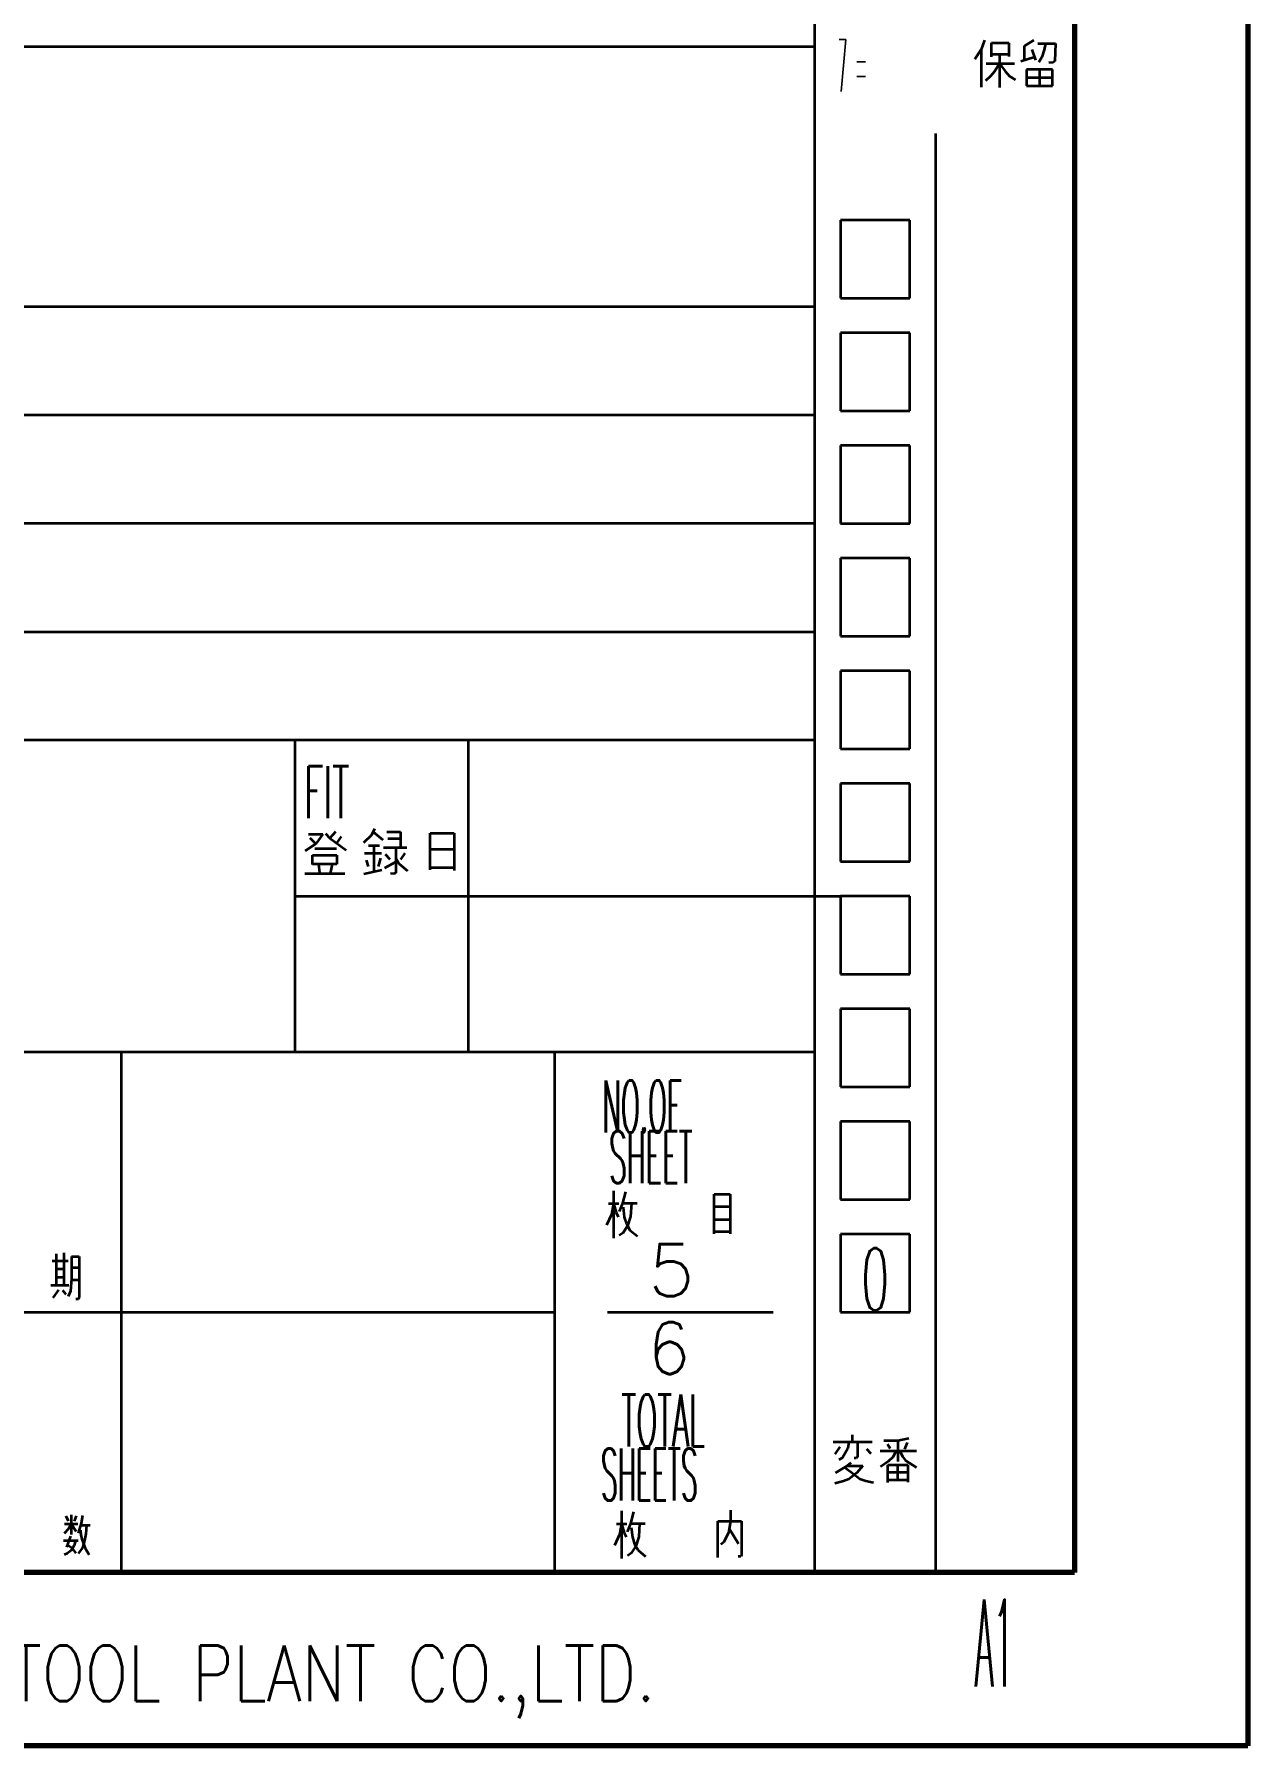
# Model space of a CAD drawing. Header units: millimetres. Extents: x 1333 to 104182, y -63725 to -5704.
# Drawn here: x 47469.2 to 47539.2, y -63725.2 to -63626.4 of the extents above; entities that cross this region are included whole.
import ezdxf
from ezdxf.enums import TextEntityAlignment as Align

# ---------------------------------------------------------------- set-up
doc = ezdxf.new("R2010")
doc.units = ezdxf.units.MM
doc.header["$LTSCALE"] = 0.5
doc.layers.add('11', color=3, linetype='Continuous')
doc.styles.get("Standard").update_dxf_attribs({"font": 'simplex.shx'})

msp = doc.modelspace()

# ---------------------------------------------------------------- linework, layer by layer
at = {"color": 7, "lineweight": 70}
for p, q in [((47539.214, -63131.16), (47539.214, -63725.16)), ((47529.214, -63141.16), (47529.214, -63715.16)), ((47529.214, -63715.16), (46723.214, -63715.16)), ((47539.214, -63725.16), (46698.214, -63725.16))]:
    msp.add_line(p, q, dxfattribs=at)
at = {"color": 7, "lineweight": 35}
for p, q in [((47514.214, -63561.16), (47514.214, -63715.16)), ((47514.214, -63561.16), (47514.214, -63715.16)), ((47529.214, -63561.16), (47529.214, -63715.16)), ((47529.214, -63561.16), (47529.214, -63715.16)), ((47389.214, -63627.16), (47514.214, -63627.16)), ((47389.214, -63627.16), (47514.214, -63627.16)), ((47521.214, -63715.16), (47521.214, -63632.16)), ((47521.214, -63715.16), (47521.214, -63632.16)), ((47514.214, -63642.16), (47389.214, -63642.16)), ((47514.214, -63642.16), (47389.214, -63642.16)), ((47514.214, -63648.41), (47401.214, -63648.41)), ((47514.214, -63648.41), (47401.214, -63648.41)), ((47514.214, -63654.66), (47401.214, -63654.66)), ((47514.214, -63654.66), (47401.214, -63654.66)), ((47401.214, -63660.91), (47514.214, -63660.91)), ((47401.214, -63660.91), (47514.214, -63660.91)), ((47514.214, -63667.16), (47389.214, -63667.16)), ((47514.214, -63667.16), (47389.214, -63667.16)), ((47484.214, -63676.16), (47515.714, -63676.16)), ((47484.214, -63676.16), (47515.714, -63676.16)), ((47499.214, -63685.16), (47389.392, -63685.16)), ((47499.214, -63685.16), (47389.392, -63685.16)), ((47474.214, -63715.16), (47474.214, -63685.16)), ((47474.214, -63715.16), (47474.214, -63685.16)), ((47499.214, -63715.16), (47499.214, -63685.16)), ((47499.214, -63715.16), (47499.214, -63685.16)), ((47459.214, -63700.16), (47499.214, -63700.16)), ((47459.214, -63700.16), (47499.214, -63700.16)), ((47529.214, -63715.16), (47269.214, -63715.16)), ((47529.214, -63715.16), (47269.214, -63715.16))]:
    msp.add_line(p, q, dxfattribs=at)
at = {"color": 7, "lineweight": 35, "ltscale": 0.016669}
msp.add_line((47523.818, -63627.327), (47523.462, -63627.89), dxfattribs=at)
msp.add_line((47523.818, -63627.327), (47523.462, -63627.89), dxfattribs=at)
at = {"color": 7, "lineweight": 35, "ltscale": 0.014284}
for p, q in [((47524.024, -63626.794), (47523.818, -63627.327)), ((47524.024, -63626.794), (47523.818, -63627.327)), ((47503.63, -63712.566), (47503.693, -63713.133)), ((47503.63, -63712.566), (47503.693, -63713.133))]:
    msp.add_line(p, q, dxfattribs=at)
at = {"color": 7, "lineweight": 35, "ltscale": 0.054227}
msp.add_line((47523.818, -63627.327), (47523.818, -63629.496), dxfattribs=at)
msp.add_line((47523.818, -63627.327), (47523.818, -63629.496), dxfattribs=at)
at = {"color": 7, "lineweight": 35, "ltscale": 0.025244}
for p, q in [((47524.417, -63626.933), (47525.426, -63626.933)), ((47524.417, -63626.933), (47525.426, -63626.933)), ((47524.417, -63627.587), (47525.426, -63627.587)), ((47524.417, -63627.587), (47525.426, -63627.587))]:
    msp.add_line(p, q, dxfattribs=at)
at = {"color": 7, "lineweight": 35, "ltscale": 0.020297}
msp.add_line((47524.417, -63627.745), (47524.417, -63626.933), dxfattribs=at)
msp.add_line((47524.417, -63627.745), (47524.417, -63626.933), dxfattribs=at)
at = {"color": 7, "lineweight": 35, "ltscale": 0.019995}
msp.add_line((47525.426, -63626.933), (47525.426, -63627.733), dxfattribs=at)
msp.add_line((47525.426, -63626.933), (47525.426, -63627.733), dxfattribs=at)
at = {"color": 7, "lineweight": 35, "ltscale": 0.016324}
msp.add_line((47526.859, -63626.787), (47526.309, -63627.139), dxfattribs=at)
msp.add_line((47526.859, -63626.787), (47526.309, -63627.139), dxfattribs=at)
at = {"color": 7, "lineweight": 35, "ltscale": 0.019843}
msp.add_line((47526.309, -63627.139), (47526.309, -63627.933), dxfattribs=at)
msp.add_line((47526.309, -63627.139), (47526.309, -63627.933), dxfattribs=at)
at = {"color": 7, "lineweight": 35, "ltscale": 0.016095}
msp.add_line((47526.75, -63627.333), (47526.968, -63627.939), dxfattribs=at)
msp.add_line((47526.75, -63627.333), (47526.968, -63627.939), dxfattribs=at)
at = {"color": 7, "lineweight": 35, "ltscale": 0.025391}
msp.add_line((47527.095, -63626.987), (47528.11, -63626.987), dxfattribs=at)
msp.add_line((47527.095, -63626.987), (47528.11, -63626.987), dxfattribs=at)
at = {"color": 7, "lineweight": 35, "ltscale": 0.011012}
msp.add_line((47527.464, -63627.351), (47527.325, -63627.769), dxfattribs=at)
msp.add_line((47527.464, -63627.351), (47527.325, -63627.769), dxfattribs=at)
at = {"color": 7, "lineweight": 35, "ltscale": 0.009239}
msp.add_line((47527.53, -63626.987), (47527.464, -63627.351), dxfattribs=at)
msp.add_line((47527.53, -63626.987), (47527.464, -63627.351), dxfattribs=at)
at = {"color": 7, "lineweight": 35, "ltscale": 0.02516}
msp.add_line((47528.11, -63626.987), (47528.074, -63627.993), dxfattribs=at)
msp.add_line((47528.11, -63626.987), (47528.074, -63627.993), dxfattribs=at)
at = {"color": 7, "lineweight": 35, "ltscale": 0.040662}
msp.add_line((47524.114, -63628.126), (47525.741, -63628.126), dxfattribs=at)
msp.add_line((47524.114, -63628.126), (47525.741, -63628.126), dxfattribs=at)
at = {"color": 7, "lineweight": 35, "ltscale": 0.01369}
msp.add_line((47524.888, -63628.126), (47524.592, -63628.587), dxfattribs=at)
msp.add_line((47524.888, -63628.126), (47524.592, -63628.587), dxfattribs=at)
at = {"color": 7, "lineweight": 35, "ltscale": 0.048166}
msp.add_line((47524.888, -63627.587), (47524.888, -63629.514), dxfattribs=at)
msp.add_line((47524.888, -63627.587), (47524.888, -63629.514), dxfattribs=at)
at = {"color": 7, "lineweight": 35, "ltscale": 0.0139}
msp.add_line((47524.888, -63628.126), (47525.209, -63628.581), dxfattribs=at)
msp.add_line((47524.888, -63628.126), (47525.209, -63628.581), dxfattribs=at)
at = {"color": 7, "lineweight": 35, "ltscale": 0.020797}
msp.add_line((47526.11, -63627.999), (47526.901, -63627.745), dxfattribs=at)
msp.add_line((47526.11, -63627.999), (47526.901, -63627.745), dxfattribs=at)
at = {"color": 7, "lineweight": 35, "ltscale": 0.008364}
msp.add_line((47527.325, -63627.769), (47527.149, -63628.054), dxfattribs=at)
msp.add_line((47527.325, -63627.769), (47527.149, -63628.054), dxfattribs=at)
at = {"color": 7, "lineweight": 35, "ltscale": 0.005636}
msp.add_line((47527.947, -63628.09), (47527.723, -63628.066), dxfattribs=at)
msp.add_line((47527.947, -63628.09), (47527.723, -63628.066), dxfattribs=at)
at = {"color": 7, "lineweight": 35, "ltscale": 0.003993}
msp.add_line((47528.074, -63627.993), (47527.947, -63628.09), dxfattribs=at)
msp.add_line((47528.074, -63627.993), (47527.947, -63628.09), dxfattribs=at)
at = {"color": 7, "lineweight": 35, "ltscale": 0.009629}
msp.add_line((47524.356, -63628.866), (47524.084, -63629.138), dxfattribs=at)
msp.add_line((47524.356, -63628.866), (47524.084, -63629.138), dxfattribs=at)
at = {"color": 7, "lineweight": 35, "ltscale": 0.009127}
msp.add_line((47524.592, -63628.587), (47524.356, -63628.866), dxfattribs=at)
msp.add_line((47524.592, -63628.587), (47524.356, -63628.866), dxfattribs=at)
at = {"color": 7, "lineweight": 35, "ltscale": 0.009748}
msp.add_line((47525.209, -63628.581), (47525.468, -63628.872), dxfattribs=at)
msp.add_line((47525.209, -63628.581), (47525.468, -63628.872), dxfattribs=at)
at = {"color": 7, "lineweight": 35, "ltscale": 0.009837}
msp.add_line((47525.468, -63628.872), (47525.807, -63629.072), dxfattribs=at)
msp.add_line((47525.468, -63628.872), (47525.807, -63629.072), dxfattribs=at)
at = {"color": 7, "lineweight": 35, "ltscale": 0.023477}
for p, q in [((47526.442, -63628.472), (47526.442, -63629.411)), ((47526.442, -63628.472), (47526.442, -63629.411)), ((47527.192, -63628.472), (47527.192, -63629.411)), ((47527.192, -63628.472), (47527.192, -63629.411)), ((47527.947, -63629.411), (47527.947, -63628.472)), ((47527.947, -63629.411), (47527.947, -63628.472))]:
    msp.add_line(p, q, dxfattribs=at)
at = {"color": 7, "lineweight": 35, "ltscale": 0.037634}
for p, q in [((47527.947, -63628.472), (47526.442, -63628.472)), ((47527.947, -63628.472), (47526.442, -63628.472)), ((47526.442, -63628.932), (47527.947, -63628.932)), ((47526.442, -63628.932), (47527.947, -63628.932)), ((47526.442, -63629.411), (47527.947, -63629.411)), ((47526.442, -63629.411), (47527.947, -63629.411))]:
    msp.add_line(p, q, dxfattribs=at)
at = {"color": 7, "lineweight": 35, "ltscale": 0.1125}
for p, q in [((47515.714, -63637.16), (47515.714, -63641.66)), ((47515.714, -63637.16), (47515.714, -63641.66)), ((47519.714, -63641.66), (47519.714, -63637.16)), ((47519.714, -63641.66), (47519.714, -63637.16)), ((47515.714, -63643.66), (47515.714, -63648.16)), ((47515.714, -63643.66), (47515.714, -63648.16)), ((47519.714, -63648.16), (47519.714, -63643.66)), ((47519.714, -63648.16), (47519.714, -63643.66)), ((47515.714, -63650.16), (47515.714, -63654.66)), ((47515.714, -63650.16), (47515.714, -63654.66)), ((47519.714, -63654.66), (47519.714, -63650.16)), ((47519.714, -63654.66), (47519.714, -63650.16)), ((47515.714, -63656.66), (47515.714, -63661.16)), ((47515.714, -63656.66), (47515.714, -63661.16)), ((47519.714, -63661.16), (47519.714, -63656.66)), ((47519.714, -63661.16), (47519.714, -63656.66)), ((47515.714, -63663.16), (47515.714, -63667.66)), ((47515.714, -63663.16), (47515.714, -63667.66)), ((47519.714, -63667.66), (47519.714, -63663.16)), ((47519.714, -63667.66), (47519.714, -63663.16)), ((47515.714, -63669.66), (47515.714, -63674.16)), ((47515.714, -63669.66), (47515.714, -63674.16)), ((47519.714, -63674.16), (47519.714, -63669.66)), ((47519.714, -63674.16), (47519.714, -63669.66)), ((47515.714, -63676.16), (47515.714, -63680.66)), ((47515.714, -63676.16), (47515.714, -63680.66)), ((47519.714, -63680.66), (47519.714, -63676.16)), ((47519.714, -63680.66), (47519.714, -63676.16)), ((47515.714, -63682.66), (47515.714, -63687.16)), ((47515.714, -63682.66), (47515.714, -63687.16)), ((47519.714, -63687.16), (47519.714, -63682.66)), ((47519.714, -63687.16), (47519.714, -63682.66)), ((47515.714, -63689.16), (47515.714, -63693.66)), ((47515.714, -63689.16), (47515.714, -63693.66)), ((47519.714, -63693.66), (47519.714, -63689.16)), ((47519.714, -63693.66), (47519.714, -63689.16)), ((47515.714, -63695.66), (47515.714, -63700.16)), ((47515.714, -63695.66), (47515.714, -63700.16)), ((47519.714, -63700.16), (47519.714, -63695.66)), ((47519.714, -63700.16), (47519.714, -63695.66))]:
    msp.add_line(p, q, dxfattribs=at)
at = {"color": 7, "lineweight": 35, "ltscale": 0.1}
for p, q in [((47519.714, -63637.16), (47515.714, -63637.16)), ((47519.714, -63637.16), (47515.714, -63637.16)), ((47515.714, -63641.66), (47519.714, -63641.66)), ((47515.714, -63641.66), (47519.714, -63641.66)), ((47519.714, -63643.66), (47515.714, -63643.66)), ((47519.714, -63643.66), (47515.714, -63643.66)), ((47515.714, -63648.16), (47519.714, -63648.16)), ((47515.714, -63648.16), (47519.714, -63648.16)), ((47519.714, -63650.16), (47515.714, -63650.16)), ((47519.714, -63650.16), (47515.714, -63650.16)), ((47515.714, -63654.66), (47519.714, -63654.66)), ((47515.714, -63654.66), (47519.714, -63654.66)), ((47519.714, -63656.66), (47515.714, -63656.66)), ((47519.714, -63656.66), (47515.714, -63656.66)), ((47515.714, -63661.16), (47519.714, -63661.16)), ((47515.714, -63661.16), (47519.714, -63661.16)), ((47519.714, -63663.16), (47515.714, -63663.16)), ((47519.714, -63663.16), (47515.714, -63663.16)), ((47515.714, -63667.66), (47519.714, -63667.66)), ((47515.714, -63667.66), (47519.714, -63667.66)), ((47519.714, -63669.66), (47515.714, -63669.66)), ((47519.714, -63669.66), (47515.714, -63669.66)), ((47515.714, -63674.16), (47519.714, -63674.16)), ((47515.714, -63674.16), (47519.714, -63674.16)), ((47519.714, -63676.16), (47515.714, -63676.16)), ((47519.714, -63676.16), (47515.714, -63676.16)), ((47515.714, -63680.66), (47519.714, -63680.66)), ((47515.714, -63680.66), (47519.714, -63680.66)), ((47519.714, -63682.66), (47515.714, -63682.66)), ((47519.714, -63682.66), (47515.714, -63682.66)), ((47515.714, -63687.16), (47519.714, -63687.16)), ((47515.714, -63687.16), (47519.714, -63687.16)), ((47519.714, -63689.16), (47515.714, -63689.16)), ((47519.714, -63689.16), (47515.714, -63689.16)), ((47515.714, -63693.66), (47519.714, -63693.66)), ((47515.714, -63693.66), (47519.714, -63693.66)), ((47519.714, -63695.66), (47515.714, -63695.66)), ((47519.714, -63695.66), (47515.714, -63695.66)), ((47515.714, -63700.16), (47519.714, -63700.16)), ((47515.714, -63700.16), (47519.714, -63700.16))]:
    msp.add_line(p, q, dxfattribs=at)
at = {"color": 7, "lineweight": 35, "ltscale": 0.45}
for p, q in [((47484.214, -63667.16), (47484.214, -63685.16)), ((47484.214, -63667.16), (47484.214, -63685.16)), ((47494.214, -63667.16), (47494.214, -63685.16)), ((47494.214, -63667.16), (47494.214, -63685.16))]:
    msp.add_line(p, q, dxfattribs=at)
at = {"color": 7, "lineweight": 35, "ltscale": 0.020947}
for p, q in [((47484.998, -63672.573), (47485.836, -63672.573)), ((47484.998, -63672.573), (47485.836, -63672.573)), ((47503.124, -63693.865), (47503.962, -63693.865)), ((47503.124, -63693.865), (47503.962, -63693.865)), ((47503.589, -63712.334), (47504.427, -63712.334)), ((47503.589, -63712.334), (47504.427, -63712.334))]:
    msp.add_line(p, q, dxfattribs=at)
at = {"color": 7, "lineweight": 35, "ltscale": 0.012214}
msp.add_line((47485.08, -63672.795), (47485.425, -63673.141), dxfattribs=at)
msp.add_line((47485.08, -63672.795), (47485.425, -63673.141), dxfattribs=at)
at = {"color": 7, "lineweight": 35, "ltscale": 0.017522}
msp.add_line((47485.836, -63672.573), (47485.425, -63673.141), dxfattribs=at)
msp.add_line((47485.836, -63672.573), (47485.425, -63673.141), dxfattribs=at)
at = {"color": 7, "lineweight": 35, "ltscale": 0.008882}
msp.add_line((47485.992, -63672.548), (47486.23, -63672.812), dxfattribs=at)
msp.add_line((47485.992, -63672.548), (47486.23, -63672.812), dxfattribs=at)
at = {"color": 7, "lineweight": 35, "ltscale": 0.012369}
msp.add_line((47486.567, -63672.449), (47486.23, -63672.812), dxfattribs=at)
msp.add_line((47486.567, -63672.449), (47486.23, -63672.812), dxfattribs=at)
at = {"color": 7, "lineweight": 35, "ltscale": 0.029104}
msp.add_line((47486.23, -63672.812), (47487.167, -63673.503), dxfattribs=at)
msp.add_line((47486.23, -63672.812), (47487.167, -63673.503), dxfattribs=at)
at = {"color": 7, "lineweight": 35, "ltscale": 0.011868}
msp.add_line((47486.895, -63672.713), (47486.611, -63673.093), dxfattribs=at)
msp.add_line((47486.895, -63672.713), (47486.611, -63673.093), dxfattribs=at)
at = {"color": 7, "lineweight": 35, "ltscale": 0.015988}
msp.add_line((47488.637, -63672.63), (47488.185, -63673.083), dxfattribs=at)
msp.add_line((47488.637, -63672.63), (47488.185, -63673.083), dxfattribs=at)
at = {"color": 7, "lineweight": 35, "ltscale": 0.009849}
msp.add_line((47488.81, -63672.276), (47488.637, -63672.63), dxfattribs=at)
msp.add_line((47488.81, -63672.276), (47488.637, -63672.63), dxfattribs=at)
at = {"color": 7, "lineweight": 35, "ltscale": 0.018018}
msp.add_line((47488.726, -63672.448), (47489.286, -63672.902), dxfattribs=at)
msp.add_line((47488.726, -63672.448), (47489.286, -63672.902), dxfattribs=at)
at = {"color": 7, "lineweight": 35, "ltscale": 0.019714}
msp.add_line((47489.532, -63672.449), (47490.321, -63672.449), dxfattribs=at)
msp.add_line((47489.532, -63672.449), (47490.321, -63672.449), dxfattribs=at)
at = {"color": 7, "lineweight": 35, "ltscale": 0.018274}
for p, q in [((47489.59, -63672.828), (47490.321, -63672.828)), ((47489.59, -63672.828), (47490.321, -63672.828)), ((47471.326, -63698.206), (47471.256, -63698.934)), ((47471.326, -63698.206), (47471.256, -63698.934))]:
    msp.add_line(p, q, dxfattribs=at)
at = {"color": 7, "lineweight": 35, "ltscale": 0.022021}
msp.add_line((47490.321, -63672.449), (47490.321, -63673.33), dxfattribs=at)
msp.add_line((47490.321, -63672.449), (47490.321, -63673.33), dxfattribs=at)
at = {"color": 7, "lineweight": 35, "ltscale": 0.052899}
msp.add_line((47492.022, -63674.648), (47492.022, -63672.532), dxfattribs=at)
msp.add_line((47492.022, -63674.648), (47492.022, -63672.532), dxfattribs=at)
at = {"color": 7, "lineweight": 35, "ltscale": 0.034705}
for p, q in [((47492.022, -63672.532), (47493.41, -63672.532)), ((47492.022, -63672.532), (47493.41, -63672.532)), ((47492.022, -63673.454), (47493.41, -63673.454)), ((47492.022, -63673.454), (47493.41, -63673.454)), ((47492.022, -63674.507), (47493.41, -63674.507)), ((47492.022, -63674.507), (47493.41, -63674.507))]:
    msp.add_line(p, q, dxfattribs=at)
at = {"color": 7, "lineweight": 35, "ltscale": 0.053516}
msp.add_line((47493.41, -63672.532), (47493.41, -63674.672), dxfattribs=at)
msp.add_line((47493.41, -63672.532), (47493.41, -63674.672), dxfattribs=at)
at = {"color": 7, "lineweight": 35, "ltscale": 0.018302}
msp.add_line((47485.425, -63673.141), (47484.809, -63673.536), dxfattribs=at)
msp.add_line((47485.425, -63673.141), (47484.809, -63673.536), dxfattribs=at)
at = {"color": 7, "lineweight": 35, "ltscale": 0.013379}
msp.add_line((47485.236, -63674.326), (47485.236, -63673.791), dxfattribs=at)
msp.add_line((47485.236, -63674.326), (47485.236, -63673.791), dxfattribs=at)
at = {"color": 7, "lineweight": 35, "ltscale": 0.03512}
for p, q in [((47485.236, -63673.791), (47486.641, -63673.791)), ((47485.236, -63673.791), (47486.641, -63673.791)), ((47486.641, -63674.318), (47485.236, -63674.318)), ((47486.641, -63674.318), (47485.236, -63674.318))]:
    msp.add_line(p, q, dxfattribs=at)
at = {"color": 7, "lineweight": 35, "ltscale": 0.031433}
msp.add_line((47485.367, -63673.413), (47486.625, -63673.413), dxfattribs=at)
msp.add_line((47485.367, -63673.413), (47486.625, -63673.413), dxfattribs=at)
at = {"color": 7, "lineweight": 35, "ltscale": 0.013174}
msp.add_line((47486.641, -63673.791), (47486.641, -63674.318), dxfattribs=at)
msp.add_line((47486.641, -63673.791), (47486.641, -63674.318), dxfattribs=at)
at = {"color": 7, "lineweight": 35, "ltscale": 0.024854}
msp.add_line((47488.226, -63673.684), (47489.22, -63673.684), dxfattribs=at)
msp.add_line((47488.226, -63673.684), (47489.22, -63673.684), dxfattribs=at)
at = {"color": 7, "lineweight": 35, "ltscale": 0.016016}
msp.add_line((47488.464, -63673.231), (47489.105, -63673.231), dxfattribs=at)
msp.add_line((47488.464, -63673.231), (47489.105, -63673.231), dxfattribs=at)
at = {"color": 7, "lineweight": 35, "ltscale": 0.037256}
msp.add_line((47488.768, -63673.231), (47488.768, -63674.722), dxfattribs=at)
msp.add_line((47488.768, -63673.231), (47488.768, -63674.722), dxfattribs=at)
at = {"color": 7, "lineweight": 35, "ltscale": 0.033472}
msp.add_line((47489.336, -63673.347), (47490.674, -63673.347), dxfattribs=at)
msp.add_line((47489.336, -63673.347), (47490.674, -63673.347), dxfattribs=at)
at = {"color": 7, "lineweight": 35, "ltscale": 0.009605}
msp.add_line((47489.434, -63673.742), (47489.697, -63674.022), dxfattribs=at)
msp.add_line((47489.434, -63673.742), (47489.697, -63674.022), dxfattribs=at)
at = {"color": 7, "lineweight": 35, "ltscale": 0.036639}
msp.add_line((47490.034, -63673.347), (47490.034, -63674.812), dxfattribs=at)
msp.add_line((47490.034, -63673.347), (47490.034, -63674.812), dxfattribs=at)
at = {"color": 7, "lineweight": 35, "ltscale": 0.011126}
msp.add_line((47490.568, -63673.668), (47490.321, -63674.038), dxfattribs=at)
msp.add_line((47490.568, -63673.668), (47490.321, -63674.038), dxfattribs=at)
at = {"color": 7, "lineweight": 35, "ltscale": 0.012615}
msp.add_line((47485.581, -63674.318), (47485.63, -63674.82), dxfattribs=at)
msp.add_line((47485.581, -63674.318), (47485.63, -63674.82), dxfattribs=at)
at = {"color": 7, "lineweight": 35, "ltscale": 0.013483}
msp.add_line((47486.37, -63674.318), (47486.255, -63674.845), dxfattribs=at)
msp.add_line((47486.37, -63674.318), (47486.255, -63674.845), dxfattribs=at)
at = {"color": 7, "lineweight": 35, "ltscale": 0.026672}
msp.add_line((47488.193, -63674.87), (47489.237, -63674.648), dxfattribs=at)
msp.add_line((47488.193, -63674.87), (47489.237, -63674.648), dxfattribs=at)
at = {"color": 7, "lineweight": 35, "ltscale": 0.009505}
msp.add_line((47488.325, -63674.088), (47488.44, -63674.45), dxfattribs=at)
msp.add_line((47488.325, -63674.088), (47488.44, -63674.45), dxfattribs=at)
at = {"color": 7, "lineweight": 35, "ltscale": 0.012185}
msp.add_line((47489.154, -63673.972), (47489.023, -63674.442), dxfattribs=at)
msp.add_line((47489.154, -63673.972), (47489.023, -63674.442), dxfattribs=at)
at = {"color": 7, "lineweight": 35, "ltscale": 0.018228}
msp.add_line((47489.401, -63674.532), (47490.034, -63674.17), dxfattribs=at)
msp.add_line((47489.401, -63674.532), (47490.034, -63674.17), dxfattribs=at)
at = {"color": 7, "lineweight": 35, "ltscale": 0.010128}
msp.add_line((47490.034, -63673.939), (47490.231, -63674.294), dxfattribs=at)
msp.add_line((47490.034, -63673.939), (47490.231, -63674.294), dxfattribs=at)
at = {"color": 7, "lineweight": 35, "ltscale": 0.015901}
msp.add_line((47490.231, -63674.294), (47490.715, -63674.705), dxfattribs=at)
msp.add_line((47490.231, -63674.294), (47490.715, -63674.705), dxfattribs=at)
at = {"color": 7, "lineweight": 35, "ltscale": 0.057703}
msp.add_line((47484.793, -63674.845), (47487.101, -63674.845), dxfattribs=at)
msp.add_line((47484.793, -63674.845), (47487.101, -63674.845), dxfattribs=at)
at = {"color": 7, "lineweight": 35, "ltscale": 0.004742}
msp.add_line((47489.919, -63674.87), (47489.73, -63674.853), dxfattribs=at)
msp.add_line((47489.919, -63674.87), (47489.73, -63674.853), dxfattribs=at)
at = {"color": 7, "lineweight": 35, "ltscale": 0.003221}
msp.add_line((47490.034, -63674.812), (47489.919, -63674.87), dxfattribs=at)
msp.add_line((47490.034, -63674.812), (47489.919, -63674.87), dxfattribs=at)
at = {"color": 7, "lineweight": 35, "ltscale": 0.375}
msp.add_line((47514.214, -63685.16), (47499.214, -63685.16), dxfattribs=at)
msp.add_line((47514.214, -63685.16), (47499.214, -63685.16), dxfattribs=at)
at = {"color": 7, "lineweight": 35, "ltscale": 0.068576}
for p, q in [((47502.606, -63693.146), (47502.606, -63695.889)), ((47502.606, -63693.146), (47502.606, -63695.889)), ((47503.071, -63711.614), (47503.071, -63714.357)), ((47503.071, -63711.614), (47503.071, -63714.357))]:
    msp.add_line(p, q, dxfattribs=at)
at = {"color": 7, "lineweight": 35, "ltscale": 0.017161}
msp.add_line((47503.299, -63693.202), (47503.124, -63693.865), dxfattribs=at)
msp.add_line((47503.299, -63693.202), (47503.124, -63693.865), dxfattribs=at)
at = {"color": 7, "lineweight": 35, "ltscale": 0.023145}
for p, q in [((47508.407, -63693.337), (47509.333, -63693.337)), ((47508.407, -63693.337), (47509.333, -63693.337)), ((47508.407, -63694.057), (47509.333, -63694.057)), ((47508.407, -63694.057), (47509.333, -63694.057)), ((47508.407, -63694.809), (47509.333, -63694.809)), ((47508.407, -63694.809), (47509.333, -63694.809)), ((47508.407, -63695.497), (47509.333, -63695.497)), ((47508.407, -63695.497), (47509.333, -63695.497))]:
    msp.add_line(p, q, dxfattribs=at)
at = {"color": 7, "lineweight": 35, "ltscale": 0.057181}
msp.add_line((47508.407, -63695.625), (47508.407, -63693.337), dxfattribs=at)
msp.add_line((47508.407, -63695.625), (47508.407, -63693.337), dxfattribs=at)
at = {"color": 7, "lineweight": 35, "ltscale": 0.057581}
msp.add_line((47509.333, -63693.337), (47509.333, -63695.641), dxfattribs=at)
msp.add_line((47509.333, -63693.337), (47509.333, -63695.641), dxfattribs=at)
at = {"color": 7, "lineweight": 35, "ltscale": 0.017255}
for p, q in [((47502.494, -63694.513), (47502.198, -63695.137)), ((47502.494, -63694.513), (47502.198, -63695.137)), ((47502.959, -63712.981), (47502.664, -63713.605)), ((47502.959, -63712.981), (47502.664, -63713.605))]:
    msp.add_line(p, q, dxfattribs=at)
at = {"color": 7, "lineweight": 35, "ltscale": 0.014966}
for p, q in [((47502.31, -63693.889), (47502.909, -63693.889)), ((47502.31, -63693.889), (47502.909, -63693.889)), ((47502.776, -63712.358), (47503.374, -63712.358)), ((47502.776, -63712.358), (47503.374, -63712.358))]:
    msp.add_line(p, q, dxfattribs=at)
at = {"color": 7, "lineweight": 35, "ltscale": 0.015843}
for p, q in [((47502.606, -63693.889), (47502.494, -63694.513)), ((47502.606, -63693.889), (47502.494, -63694.513)), ((47503.071, -63712.358), (47502.959, -63712.981)), ((47503.071, -63712.358), (47502.959, -63712.981))]:
    msp.add_line(p, q, dxfattribs=at)
at = {"color": 7, "lineweight": 35, "ltscale": 0.013344}
msp.add_line((47502.606, -63693.889), (47502.757, -63694.401), dxfattribs=at)
msp.add_line((47502.606, -63693.889), (47502.757, -63694.401), dxfattribs=at)
at = {"color": 7, "lineweight": 35, "ltscale": 0.006882}
msp.add_line((47502.757, -63694.401), (47502.877, -63694.649), dxfattribs=at)
msp.add_line((47502.757, -63694.401), (47502.877, -63694.649), dxfattribs=at)
at = {"color": 7, "lineweight": 35, "ltscale": 0.012994}
msp.add_line((47503.124, -63693.865), (47502.924, -63694.345), dxfattribs=at)
msp.add_line((47503.124, -63693.865), (47502.924, -63694.345), dxfattribs=at)
at = {"color": 7, "lineweight": 35, "ltscale": 0.014287}
msp.add_line((47503.164, -63694.097), (47503.228, -63694.665), dxfattribs=at)
msp.add_line((47503.164, -63694.097), (47503.228, -63694.665), dxfattribs=at)
at = {"color": 7, "lineweight": 35, "ltscale": 0.019431}
for p, q in [((47503.643, -63693.865), (47503.595, -63694.641)), ((47503.643, -63693.865), (47503.595, -63694.641)), ((47504.108, -63712.334), (47504.06, -63713.109)), ((47504.108, -63712.334), (47504.06, -63713.109))]:
    msp.add_line(p, q, dxfattribs=at)
at = {"color": 7, "lineweight": 35, "ltscale": 0.01189}
for p, q in [((47503.422, -63695.177), (47503.164, -63695.577)), ((47503.422, -63695.177), (47503.164, -63695.577)), ((47503.887, -63713.645), (47503.63, -63714.045)), ((47503.887, -63713.645), (47503.63, -63714.045))]:
    msp.add_line(p, q, dxfattribs=at)
at = {"color": 7, "lineweight": 35, "ltscale": 0.010301}
msp.add_line((47503.228, -63694.665), (47503.356, -63695.057), dxfattribs=at)
msp.add_line((47503.228, -63694.665), (47503.356, -63695.057), dxfattribs=at)
at = {"color": 7, "lineweight": 35, "ltscale": 0.010289}
for p, q in [((47503.356, -63695.057), (47503.555, -63695.417)), ((47503.356, -63695.057), (47503.555, -63695.417)), ((47503.821, -63713.525), (47504.021, -63713.885)), ((47503.821, -63713.525), (47504.021, -63713.885))]:
    msp.add_line(p, q, dxfattribs=at)
at = {"color": 7, "lineweight": 35, "ltscale": 0.01408}
for p, q in [((47503.595, -63694.641), (47503.422, -63695.177)), ((47503.595, -63694.641), (47503.422, -63695.177)), ((47504.06, -63713.109), (47503.887, -63713.645)), ((47504.06, -63713.109), (47503.887, -63713.645))]:
    msp.add_line(p, q, dxfattribs=at)
at = {"color": 7, "lineweight": 35, "ltscale": 0.013902}
for p, q in [((47503.555, -63695.417), (47503.986, -63695.769)), ((47503.555, -63695.417), (47503.986, -63695.769)), ((47504.021, -63713.885), (47504.451, -63714.237)), ((47504.021, -63713.885), (47504.451, -63714.237))]:
    msp.add_line(p, q, dxfattribs=at)
at = {"color": 7, "lineweight": 35, "ltscale": 0.006873}
for p, q in [((47503.164, -63695.577), (47502.941, -63695.737)), ((47503.164, -63695.577), (47502.941, -63695.737)), ((47503.63, -63714.045), (47503.406, -63714.205)), ((47503.63, -63714.045), (47503.406, -63714.205))]:
    msp.add_line(p, q, dxfattribs=at)
at = {"color": 7, "lineweight": 35, "ltscale": 0.022729}
msp.add_line((47470.213, -63697.198), (47471.122, -63697.198), dxfattribs=at)
msp.add_line((47470.213, -63697.198), (47471.122, -63697.198), dxfattribs=at)
at = {"color": 7, "lineweight": 35, "ltscale": 0.045142}
msp.add_line((47470.439, -63696.783), (47470.439, -63698.589), dxfattribs=at)
msp.add_line((47470.439, -63696.783), (47470.439, -63698.589), dxfattribs=at)
at = {"color": 7, "lineweight": 35, "ltscale": 0.046893}
msp.add_line((47470.88, -63696.724), (47470.88, -63698.599), dxfattribs=at)
msp.add_line((47470.88, -63696.724), (47470.88, -63698.599), dxfattribs=at)
at = {"color": 7, "lineweight": 35, "ltscale": 0.011035}
for p, q in [((47471.326, -63696.934), (47471.767, -63696.934)), ((47471.326, -63696.934), (47471.767, -63696.934)), ((47471.326, -63697.581), (47471.767, -63697.581)), ((47471.326, -63697.581), (47471.767, -63697.581))]:
    msp.add_line(p, q, dxfattribs=at)
at = {"color": 7, "lineweight": 35, "ltscale": 0.031802}
msp.add_line((47471.326, -63696.934), (47471.326, -63698.206), dxfattribs=at)
msp.add_line((47471.326, -63696.934), (47471.326, -63698.206), dxfattribs=at)
at = {"color": 7, "lineweight": 35, "ltscale": 0.058078}
msp.add_line((47471.767, -63696.934), (47471.767, -63699.257), dxfattribs=at)
msp.add_line((47471.767, -63696.934), (47471.767, -63699.257), dxfattribs=at)
at = {"color": 7, "lineweight": 35, "ltscale": 0.011023}
for p, q in [((47470.439, -63697.661), (47470.88, -63697.661)), ((47470.439, -63697.661), (47470.88, -63697.661)), ((47470.439, -63698.125), (47470.88, -63698.125)), ((47470.439, -63698.125), (47470.88, -63698.125))]:
    msp.add_line(p, q, dxfattribs=at)
at = {"color": 7, "lineweight": 35, "ltscale": 0.011206}
msp.add_line((47471.319, -63698.281), (47471.767, -63698.281), dxfattribs=at)
msp.add_line((47471.319, -63698.281), (47471.767, -63698.281), dxfattribs=at)
at = {"color": 7, "lineweight": 35, "ltscale": 0.025818}
msp.add_line((47470.137, -63698.599), (47471.17, -63698.599), dxfattribs=at)
msp.add_line((47470.137, -63698.599), (47471.17, -63698.599), dxfattribs=at)
at = {"color": 7, "lineweight": 35, "ltscale": 0.014197}
msp.add_line((47470.579, -63698.863), (47470.251, -63699.327), dxfattribs=at)
msp.add_line((47470.579, -63698.863), (47470.251, -63699.327), dxfattribs=at)
at = {"color": 7, "lineweight": 35, "ltscale": 0.007705}
msp.add_line((47470.804, -63698.874), (47470.987, -63699.122), dxfattribs=at)
msp.add_line((47470.804, -63698.874), (47470.987, -63699.122), dxfattribs=at)
at = {"color": 7, "lineweight": 35, "ltscale": 0.008758}
msp.add_line((47471.256, -63698.934), (47471.122, -63699.257), dxfattribs=at)
msp.add_line((47471.256, -63698.934), (47471.122, -63699.257), dxfattribs=at)
at = {"color": 7, "lineweight": 35, "ltscale": 0.003796}
msp.add_line((47471.731, -63699.393), (47471.579, -63699.393), dxfattribs=at)
msp.add_line((47471.731, -63699.393), (47471.579, -63699.393), dxfattribs=at)
at = {"color": 7, "lineweight": 35, "ltscale": 0.003533}
msp.add_line((47471.767, -63699.257), (47471.731, -63699.393), dxfattribs=at)
msp.add_line((47471.767, -63699.257), (47471.731, -63699.393), dxfattribs=at)
at = {"color": 7, "lineweight": 35, "ltscale": 0.239099}
msp.add_line((47502.258, -63700.16), (47511.822, -63700.16), dxfattribs=at)
msp.add_line((47502.258, -63700.16), (47511.822, -63700.16), dxfattribs=at)
at = {"color": 7, "lineweight": 35, "ltscale": 0.009991}
for p, q in [((47516.377, -63707.221), (47516.377, -63707.621)), ((47516.377, -63707.221), (47516.377, -63707.621)), ((47472.145, -63712.93), (47472.073, -63713.323)), ((47472.145, -63712.93), (47472.073, -63713.323))]:
    msp.add_line(p, q, dxfattribs=at)
at = {"color": 7, "lineweight": 35, "ltscale": 0.05614}
msp.add_line((47515.287, -63707.621), (47517.532, -63707.621), dxfattribs=at)
msp.add_line((47515.287, -63707.621), (47517.532, -63707.621), dxfattribs=at)
at = {"color": 7, "lineweight": 35, "ltscale": 0.012746}
msp.add_line((47515.673, -63707.927), (47515.38, -63708.344), dxfattribs=at)
msp.add_line((47515.673, -63707.927), (47515.38, -63708.344), dxfattribs=at)
at = {"color": 7, "lineweight": 35, "ltscale": 0.015649}
msp.add_line((47516.131, -63708.009), (47515.826, -63708.555), dxfattribs=at)
msp.add_line((47516.131, -63708.009), (47515.826, -63708.555), dxfattribs=at)
at = {"color": 7, "lineweight": 35, "ltscale": 0.009805}
msp.add_line((47516.19, -63707.621), (47516.131, -63708.009), dxfattribs=at)
msp.add_line((47516.19, -63707.621), (47516.131, -63708.009), dxfattribs=at)
at = {"color": 7, "lineweight": 35, "ltscale": 0.021887}
msp.add_line((47516.688, -63707.621), (47516.688, -63708.497), dxfattribs=at)
msp.add_line((47516.688, -63707.621), (47516.688, -63708.497), dxfattribs=at)
at = {"color": 7, "lineweight": 35, "ltscale": 0.009348}
msp.add_line((47517.198, -63708.027), (47517.456, -63708.297), dxfattribs=at)
msp.add_line((47517.198, -63708.027), (47517.456, -63708.297), dxfattribs=at)
at = {"color": 7, "lineweight": 35, "ltscale": 0.052466}
msp.add_line((47517.996, -63708.144), (47520.094, -63708.144), dxfattribs=at)
msp.add_line((47517.996, -63708.144), (47520.094, -63708.144), dxfattribs=at)
at = {"color": 7, "lineweight": 35, "ltscale": 0.020081}
msp.add_line((47518.207, -63707.551), (47519.01, -63707.556), dxfattribs=at)
msp.add_line((47518.207, -63707.551), (47519.01, -63707.556), dxfattribs=at)
at = {"color": 7, "lineweight": 35, "ltscale": 0.007102}
msp.add_line((47518.423, -63707.762), (47518.564, -63708.009), dxfattribs=at)
msp.add_line((47518.423, -63707.762), (47518.564, -63708.009), dxfattribs=at)
at = {"color": 7, "lineweight": 35, "ltscale": 0.010382}
msp.add_line((47518.928, -63708.144), (47518.729, -63708.508), dxfattribs=at)
msp.add_line((47518.928, -63708.144), (47518.729, -63708.508), dxfattribs=at)
at = {"color": 7, "lineweight": 35, "ltscale": 0.016395}
msp.add_line((47519.01, -63707.556), (47519.649, -63707.41), dxfattribs=at)
msp.add_line((47519.01, -63707.556), (47519.649, -63707.41), dxfattribs=at)
at = {"color": 7, "lineweight": 35, "ltscale": 0.030411}
msp.add_line((47519.01, -63707.556), (47519.01, -63708.773), dxfattribs=at)
msp.add_line((47519.01, -63707.556), (47519.01, -63708.773), dxfattribs=at)
at = {"color": 7, "lineweight": 35, "ltscale": 0.009279}
msp.add_line((47519.133, -63708.144), (47519.28, -63708.485), dxfattribs=at)
msp.add_line((47519.133, -63708.144), (47519.28, -63708.485), dxfattribs=at)
at = {"color": 7, "lineweight": 35, "ltscale": 0.010417}
msp.add_line((47519.555, -63707.674), (47519.403, -63708.062), dxfattribs=at)
msp.add_line((47519.555, -63707.674), (47519.403, -63708.062), dxfattribs=at)
at = {"color": 7, "lineweight": 35, "ltscale": 0.019419}
msp.add_line((47516.084, -63709.02), (47515.422, -63709.425), dxfattribs=at)
msp.add_line((47516.084, -63709.02), (47515.422, -63709.425), dxfattribs=at)
at = {"color": 7, "lineweight": 35, "ltscale": 0.006037}
msp.add_line((47515.826, -63708.555), (47515.615, -63708.673), dxfattribs=at)
msp.add_line((47515.826, -63708.555), (47515.615, -63708.673), dxfattribs=at)
at = {"color": 7, "lineweight": 35, "ltscale": 0.010855}
msp.add_line((47515.952, -63709.101), (47516.295, -63709.366), dxfattribs=at)
msp.add_line((47515.952, -63709.101), (47516.295, -63709.366), dxfattribs=at)
at = {"color": 7, "lineweight": 35, "ltscale": 0.007176}
msp.add_line((47516.301, -63708.832), (47516.084, -63709.02), dxfattribs=at)
msp.add_line((47516.301, -63708.832), (47516.084, -63709.02), dxfattribs=at)
at = {"color": 7, "lineweight": 35, "ltscale": 0.022864}
msp.add_line((47516.084, -63709.02), (47516.999, -63709.02), dxfattribs=at)
msp.add_line((47516.084, -63709.02), (47516.999, -63709.02), dxfattribs=at)
at = {"color": 7, "lineweight": 35, "ltscale": 0.002783}
msp.add_line((47516.612, -63708.573), (47516.501, -63708.573), dxfattribs=at)
msp.add_line((47516.612, -63708.573), (47516.501, -63708.573), dxfattribs=at)
at = {"color": 7, "lineweight": 35, "ltscale": 0.002697}
msp.add_line((47516.688, -63708.497), (47516.612, -63708.573), dxfattribs=at)
msp.add_line((47516.688, -63708.497), (47516.612, -63708.573), dxfattribs=at)
at = {"color": 7, "lineweight": 35, "ltscale": 0.013402}
msp.add_line((47516.999, -63709.02), (47516.641, -63709.419), dxfattribs=at)
msp.add_line((47516.999, -63709.02), (47516.641, -63709.419), dxfattribs=at)
at = {"color": 7, "lineweight": 35, "ltscale": 0.013585}
msp.add_line((47518.464, -63708.755), (47518.019, -63709.067), dxfattribs=at)
msp.add_line((47518.464, -63708.755), (47518.019, -63709.067), dxfattribs=at)
at = {"color": 7, "lineweight": 35, "ltscale": 0.029175}
for p, q in [((47518.429, -63708.961), (47519.596, -63708.961)), ((47518.429, -63708.961), (47519.596, -63708.961)), ((47518.429, -63709.372), (47519.596, -63709.372)), ((47518.429, -63709.372), (47519.596, -63709.372)), ((47518.429, -63709.819), (47519.596, -63709.819)), ((47518.429, -63709.819), (47519.596, -63709.819))]:
    msp.add_line(p, q, dxfattribs=at)
at = {"color": 7, "lineweight": 35, "ltscale": 0.025122}
msp.add_line((47518.429, -63709.966), (47518.429, -63708.961), dxfattribs=at)
msp.add_line((47518.429, -63709.966), (47518.429, -63708.961), dxfattribs=at)
at = {"color": 7, "lineweight": 35, "ltscale": 0.009038}
msp.add_line((47518.729, -63708.508), (47518.464, -63708.755), dxfattribs=at)
msp.add_line((47518.729, -63708.508), (47518.464, -63708.755), dxfattribs=at)
at = {"color": 7, "lineweight": 35, "ltscale": 0.021451}
msp.add_line((47519.022, -63709.819), (47519.022, -63708.961), dxfattribs=at)
msp.add_line((47519.022, -63709.819), (47519.022, -63708.961), dxfattribs=at)
at = {"color": 7, "lineweight": 35, "ltscale": 0.007104}
msp.add_line((47519.28, -63708.485), (47519.456, -63708.708), dxfattribs=at)
msp.add_line((47519.28, -63708.485), (47519.456, -63708.708), dxfattribs=at)
at = {"color": 7, "lineweight": 35, "ltscale": 0.018758}
msp.add_line((47519.456, -63708.708), (47520.094, -63709.102), dxfattribs=at)
msp.add_line((47519.456, -63708.708), (47520.094, -63709.102), dxfattribs=at)
at = {"color": 7, "lineweight": 35, "ltscale": 0.024976}
msp.add_line((47519.596, -63708.961), (47519.596, -63709.96), dxfattribs=at)
msp.add_line((47519.596, -63708.961), (47519.596, -63709.96), dxfattribs=at)
at = {"color": 7, "lineweight": 35, "ltscale": 0.012839}
msp.add_line((47515.879, -63709.901), (47515.38, -63710.024), dxfattribs=at)
msp.add_line((47515.879, -63709.901), (47515.38, -63710.024), dxfattribs=at)
at = {"color": 7, "lineweight": 35, "ltscale": 0.008354}
msp.add_line((47516.19, -63709.778), (47515.879, -63709.901), dxfattribs=at)
msp.add_line((47516.19, -63709.778), (47515.879, -63709.901), dxfattribs=at)
at = {"color": 7, "lineweight": 35, "ltscale": 0.014416}
msp.add_line((47516.641, -63709.419), (47516.19, -63709.778), dxfattribs=at)
msp.add_line((47516.641, -63709.419), (47516.19, -63709.778), dxfattribs=at)
at = {"color": 7, "lineweight": 35, "ltscale": 0.01658}
msp.add_line((47516.295, -63709.366), (47516.829, -63709.76), dxfattribs=at)
msp.add_line((47516.295, -63709.366), (47516.829, -63709.76), dxfattribs=at)
at = {"color": 7, "lineweight": 35, "ltscale": 0.009177}
msp.add_line((47516.829, -63709.76), (47517.174, -63709.883), dxfattribs=at)
msp.add_line((47516.829, -63709.76), (47517.174, -63709.883), dxfattribs=at)
at = {"color": 7, "lineweight": 35, "ltscale": 0.011217}
msp.add_line((47517.174, -63709.883), (47517.614, -63709.972), dxfattribs=at)
msp.add_line((47517.174, -63709.883), (47517.614, -63709.972), dxfattribs=at)
at = {"color": 7, "lineweight": 35, "ltscale": 0.008164}
msp.add_line((47471.005, -63711.895), (47471.134, -63712.195), dxfattribs=at)
msp.add_line((47471.005, -63711.895), (47471.134, -63712.195), dxfattribs=at)
at = {"color": 7, "lineweight": 35, "ltscale": 0.028311}
msp.add_line((47471.304, -63711.844), (47471.304, -63712.976), dxfattribs=at)
msp.add_line((47471.304, -63711.844), (47471.304, -63712.976), dxfattribs=at)
at = {"color": 7, "lineweight": 35, "ltscale": 0.0079}
msp.add_line((47471.593, -63711.906), (47471.48, -63712.201), dxfattribs=at)
msp.add_line((47471.593, -63711.906), (47471.48, -63712.201), dxfattribs=at)
at = {"color": 7, "lineweight": 35, "ltscale": 0.015129}
msp.add_line((47471.882, -63712.32), (47471.707, -63712.899), dxfattribs=at)
msp.add_line((47471.882, -63712.32), (47471.707, -63712.899), dxfattribs=at)
at = {"color": 7, "lineweight": 35, "ltscale": 0.011243}
msp.add_line((47471.949, -63711.875), (47471.882, -63712.32), dxfattribs=at)
msp.add_line((47471.949, -63711.875), (47471.882, -63712.32), dxfattribs=at)
at = {"color": 7, "lineweight": 35, "ltscale": 0.017167}
msp.add_line((47503.765, -63711.67), (47503.589, -63712.334), dxfattribs=at)
msp.add_line((47503.765, -63711.67), (47503.589, -63712.334), dxfattribs=at)
at = {"color": 7, "lineweight": 35, "ltscale": 0.034058}
msp.add_line((47508.632, -63712.209), (47509.994, -63712.209), dxfattribs=at)
msp.add_line((47508.632, -63712.209), (47509.994, -63712.209), dxfattribs=at)
at = {"color": 7, "lineweight": 35, "ltscale": 0.052502}
msp.add_line((47508.632, -63714.309), (47508.632, -63712.209), dxfattribs=at)
msp.add_line((47508.632, -63714.309), (47508.632, -63712.209), dxfattribs=at)
at = {"color": 7, "lineweight": 35, "ltscale": 0.017097}
msp.add_line((47509.35, -63712.209), (47509.241, -63712.884), dxfattribs=at)
msp.add_line((47509.35, -63712.209), (47509.241, -63712.884), dxfattribs=at)
at = {"color": 7, "lineweight": 35, "ltscale": 0.016013}
msp.add_line((47509.35, -63711.568), (47509.35, -63712.209), dxfattribs=at)
msp.add_line((47509.35, -63711.568), (47509.35, -63712.209), dxfattribs=at)
at = {"color": 7, "lineweight": 35, "ltscale": 0.048779}
msp.add_line((47509.994, -63712.209), (47509.994, -63714.16), dxfattribs=at)
msp.add_line((47509.994, -63712.209), (47509.994, -63714.16), dxfattribs=at)
at = {"color": 7, "lineweight": 35, "ltscale": 0.009044}
msp.add_line((47471.144, -63712.645), (47470.897, -63712.909), dxfattribs=at)
msp.add_line((47471.144, -63712.645), (47470.897, -63712.909), dxfattribs=at)
at = {"color": 7, "lineweight": 35, "ltscale": 0.019482}
msp.add_line((47470.912, -63712.366), (47471.691, -63712.366), dxfattribs=at)
msp.add_line((47470.912, -63712.366), (47471.691, -63712.366), dxfattribs=at)
at = {"color": 7, "lineweight": 35, "ltscale": 0.017013}
msp.add_line((47471.273, -63713.069), (47471.031, -63713.705), dxfattribs=at)
msp.add_line((47471.273, -63713.069), (47471.031, -63713.705), dxfattribs=at)
at = {"color": 7, "lineweight": 35, "ltscale": 0.008049}
msp.add_line((47471.304, -63712.366), (47471.144, -63712.645), dxfattribs=at)
msp.add_line((47471.304, -63712.366), (47471.144, -63712.645), dxfattribs=at)
at = {"color": 7, "lineweight": 35, "ltscale": 0.012939}
msp.add_line((47471.304, -63712.366), (47471.593, -63712.795), dxfattribs=at)
msp.add_line((47471.304, -63712.366), (47471.593, -63712.795), dxfattribs=at)
at = {"color": 7, "lineweight": 35, "ltscale": 0.007281}
msp.add_line((47471.836, -63712.728), (47471.867, -63713.018), dxfattribs=at)
msp.add_line((47471.836, -63712.728), (47471.867, -63713.018), dxfattribs=at)
at = {"color": 7, "lineweight": 35, "ltscale": 0.01366}
msp.add_line((47471.846, -63712.437), (47472.393, -63712.437), dxfattribs=at)
msp.add_line((47471.846, -63712.437), (47472.393, -63712.437), dxfattribs=at)
at = {"color": 7, "lineweight": 35, "ltscale": 0.007429}
msp.add_line((47471.867, -63713.018), (47471.934, -63713.307), dxfattribs=at)
msp.add_line((47471.867, -63713.018), (47471.934, -63713.307), dxfattribs=at)
at = {"color": 7, "lineweight": 35, "ltscale": 0.012408}
msp.add_line((47471.934, -63713.307), (47472.119, -63713.768), dxfattribs=at)
msp.add_line((47471.934, -63713.307), (47472.119, -63713.768), dxfattribs=at)
at = {"color": 7, "lineweight": 35, "ltscale": 0.012385}
msp.add_line((47472.197, -63712.437), (47472.145, -63712.93), dxfattribs=at)
msp.add_line((47472.197, -63712.437), (47472.145, -63712.93), dxfattribs=at)
at = {"color": 7, "lineweight": 35, "ltscale": 0.013341}
msp.add_line((47503.071, -63712.358), (47503.222, -63712.869), dxfattribs=at)
msp.add_line((47503.071, -63712.358), (47503.222, -63712.869), dxfattribs=at)
at = {"color": 7, "lineweight": 35, "ltscale": 0.006887}
msp.add_line((47503.222, -63712.869), (47503.342, -63713.117), dxfattribs=at)
msp.add_line((47503.222, -63712.869), (47503.342, -63713.117), dxfattribs=at)
at = {"color": 7, "lineweight": 35, "ltscale": 0.012989}
msp.add_line((47503.589, -63712.334), (47503.39, -63712.814), dxfattribs=at)
msp.add_line((47503.589, -63712.334), (47503.39, -63712.814), dxfattribs=at)
at = {"color": 7, "lineweight": 35, "ltscale": 0.010304}
msp.add_line((47503.693, -63713.133), (47503.821, -63713.525), dxfattribs=at)
msp.add_line((47503.693, -63713.133), (47503.821, -63713.525), dxfattribs=at)
at = {"color": 7, "lineweight": 35, "ltscale": 0.015369}
msp.add_line((47509.241, -63712.884), (47508.959, -63713.43), dxfattribs=at)
msp.add_line((47509.241, -63712.884), (47508.959, -63713.43), dxfattribs=at)
at = {"color": 7, "lineweight": 35, "ltscale": 0.025794}
msp.add_line((47509.282, -63712.633), (47509.826, -63713.51), dxfattribs=at)
msp.add_line((47509.282, -63712.633), (47509.826, -63713.51), dxfattribs=at)
at = {"color": 7, "lineweight": 35, "ltscale": 0.021021}
msp.add_line((47470.871, -63713.328), (47471.712, -63713.328), dxfattribs=at)
msp.add_line((47470.871, -63713.328), (47471.712, -63713.328), dxfattribs=at)
at = {"color": 7, "lineweight": 35, "ltscale": 0.004694}
msp.add_line((47471.082, -63714.073), (47470.907, -63714.14), dxfattribs=at)
msp.add_line((47471.082, -63714.073), (47470.907, -63714.14), dxfattribs=at)
at = {"color": 7, "lineweight": 35, "ltscale": 0.007101}
msp.add_line((47471.309, -63713.902), (47471.082, -63714.073), dxfattribs=at)
msp.add_line((47471.309, -63713.902), (47471.082, -63714.073), dxfattribs=at)
at = {"color": 7, "lineweight": 35, "ltscale": 0.007352}
msp.add_line((47471.085, -63713.563), (47471.33, -63713.726), dxfattribs=at)
msp.add_line((47471.085, -63713.563), (47471.33, -63713.726), dxfattribs=at)
at = {"color": 7, "lineweight": 35, "ltscale": 0.00816}
msp.add_line((47471.469, -63713.617), (47471.309, -63713.902), dxfattribs=at)
msp.add_line((47471.469, -63713.617), (47471.309, -63713.902), dxfattribs=at)
at = {"color": 7, "lineweight": 35, "ltscale": 0.009949}
msp.add_line((47471.33, -63713.726), (47471.572, -63714.042), dxfattribs=at)
msp.add_line((47471.33, -63713.726), (47471.572, -63714.042), dxfattribs=at)
at = {"color": 7, "lineweight": 35, "ltscale": 0.007527}
msp.add_line((47471.552, -63713.328), (47471.469, -63713.617), dxfattribs=at)
msp.add_line((47471.552, -63713.328), (47471.469, -63713.617), dxfattribs=at)
at = {"color": 7, "lineweight": 35, "ltscale": 0.010044}
msp.add_line((47471.949, -63713.752), (47471.707, -63714.073), dxfattribs=at)
msp.add_line((47471.949, -63713.752), (47471.707, -63714.073), dxfattribs=at)
at = {"color": 7, "lineweight": 35, "ltscale": 0.011169}
msp.add_line((47472.073, -63713.323), (47471.949, -63713.752), dxfattribs=at)
msp.add_line((47472.073, -63713.323), (47471.949, -63713.752), dxfattribs=at)
at = {"color": 7, "lineweight": 35, "ltscale": 0.011303}
msp.add_line((47472.119, -63713.768), (47472.352, -63714.155), dxfattribs=at)
msp.add_line((47472.119, -63713.768), (47472.352, -63714.155), dxfattribs=at)
at = {"color": 7, "lineweight": 35, "ltscale": 0.005232}
msp.add_line((47508.959, -63713.43), (47508.791, -63713.554), dxfattribs=at)
msp.add_line((47508.959, -63713.43), (47508.791, -63713.554), dxfattribs=at)
at = {"color": 7, "lineweight": 35, "ltscale": 0.003748}
msp.add_line((47509.946, -63714.243), (47509.797, -63714.243), dxfattribs=at)
msp.add_line((47509.946, -63714.243), (47509.797, -63714.243), dxfattribs=at)
at = {"color": 7, "lineweight": 35, "ltscale": 0.002398}
msp.add_line((47509.994, -63714.16), (47509.946, -63714.243), dxfattribs=at)
msp.add_line((47509.994, -63714.16), (47509.946, -63714.243), dxfattribs=at)
at = {"color": 7, "lineweight": 35, "ltscale": 0.175}
msp.add_line((47514.214, -63715.16), (47521.214, -63715.16), dxfattribs=at)
msp.add_line((47514.214, -63715.16), (47521.214, -63715.16), dxfattribs=at)
at = {"layer": '11'}
msp.add_lwpolyline([(46698.214, -63131.16), (47539.214, -63131.16), (47539.214, -63725.16), (46698.214, -63725.16)], close=True, dxfattribs=at)

# ---------------------------------------------------------------- texts
at = {"color": 7, "lineweight": 13}
for s, height, width, p, p2 in [('7 =', 3, 0.20962, (47515.545, -63629.741), (47517.252, -63629.741)), ('7 =', 3, 0.20962, (47515.545, -63629.741), (47517.252, -63629.741)), ('FIT', 3, 0.459343, (47484.743, -63671.659), (47487.368, -63671.659)), ('FIT', 3, 0.459343, (47484.743, -63671.659), (47487.368, -63671.659)), ('NO.OF', 3, 0.361637, (47501.967, -63689.781), (47506.565, -63689.781)), ('NO.OF', 3, 0.361637, (47501.967, -63689.781), (47506.565, -63689.781)), ('SHEET', 3, 0.3588, (47502.358, -63692.71), (47507.176, -63692.71)), ('SHEET', 3, 0.3588, (47502.358, -63692.71), (47507.176, -63692.71)), ('5', 3, 1.350006, (47504.599, -63699.223), (47507.299, -63699.223)), ('0', 3.6, 0.661697, (47516.915, -63700.056), (47518.503, -63700.056)), ('0', 3.6, 0.661697, (47516.915, -63700.056), (47518.503, -63700.056)), ('6', 3, 1.324627, (47504.566, -63703.723), (47507.026, -63703.723)), ('TOTAL', 3, 0.368258, (47503.06, -63707.891), (47507.9, -63707.891)), ('TOTAL', 3, 0.368258, (47503.06, -63707.891), (47507.9, -63707.891)), ('SHEETS', 3, 0.347794, (47501.889, -63711.015), (47507.453, -63711.015)), ('SHEETS', 3, 0.347794, (47501.889, -63711.015), (47507.453, -63711.015)), ('A1', 5, 0.34944, (47523.467, -63721.732), (47525.713, -63721.732)), ('A1', 5, 0.34944, (47523.467, -63721.732), (47525.713, -63721.732)), ('DONGFENG MACHINE TOOL PLANT CO.,LTD.', 3.2, 0.720853, (47430.348, -63722.586), (47505.042, -63722.586)), ('DONGFENG MACHINE TOOL PLANT CO.,LTD.', 3.2, 0.720853, (47430.348, -63722.586), (47505.042, -63722.586))]:
    msp.add_text(s, height=height, dxfattribs=dict(at, width=width)).set_placement(p, p2, align=Align.FIT)

doc.saveas('drawing.dxf')
